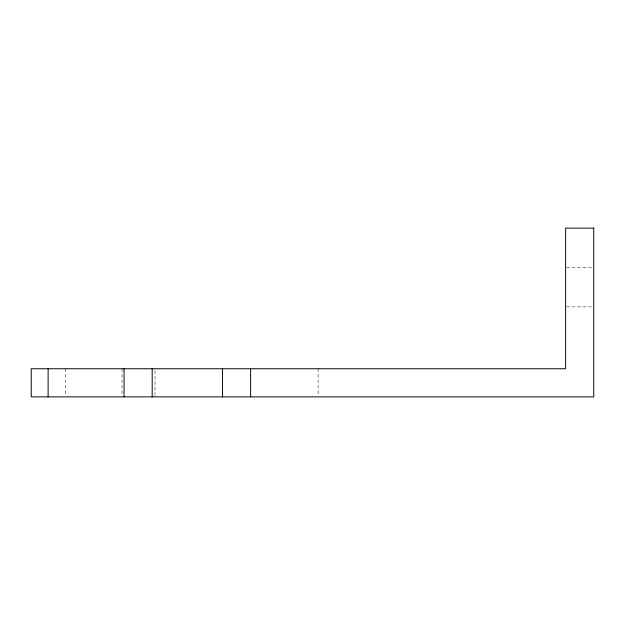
<?xml version="1.0" encoding="UTF-8"?>
<svg xmlns="http://www.w3.org/2000/svg" width="625" height="625" viewBox="0 0 625 625"><rect width="100%" height="100%" fill="white"/><g stroke="black" fill="none" stroke-linecap="round" stroke-linejoin="round"><path stroke-width="0.47" stroke-dasharray="3.12 2.34" d="M566.594 267.5L593.75 267.5M566.594 306.875L593.75 306.875M318.125 368.75L318.125 395.906M155 370.688L155 395.906M122.008 368.75L122.008 395.906M65.273 368.75L65.273 395.906"/><path stroke-width="0.94" d="M250.625 368.75L250.625 396.875M222.5 368.75L222.5 396.875M152.188 368.75L152.188 396.875M124.063 368.75L124.063 396.875M48.125 368.75L48.125 396.875M593.75 228.125L565.625 228.125L565.625 368.75L31.25 368.75L31.25 396.875L593.75 396.875L593.75 228.125"/></g></svg>
